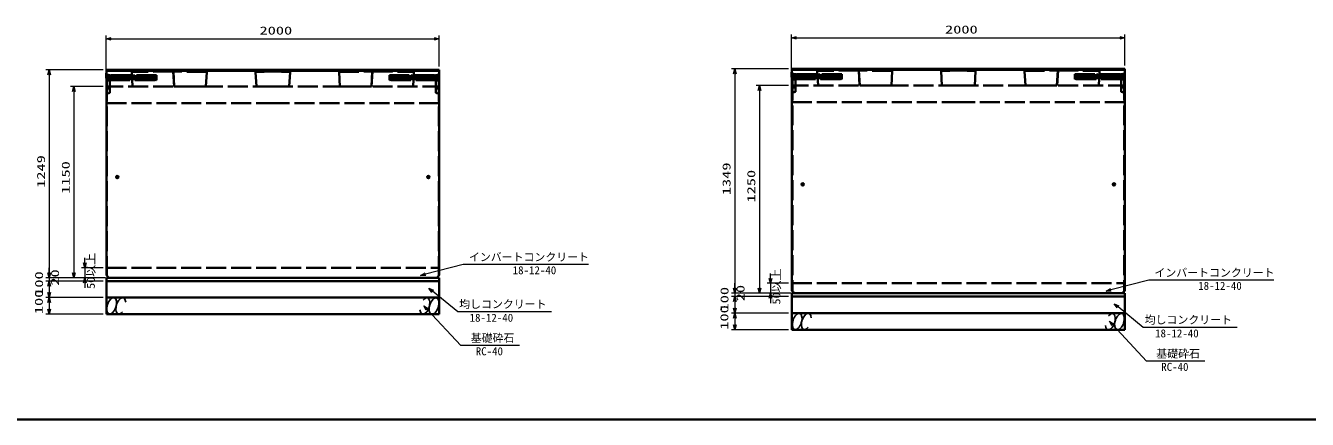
# Model space of a CAD drawing. Units: millimetres on the paper. Extents: x 15 to 1218, y 8 to 859.
# Drawn here: x 448.1 to 833.2, y 14.9 to 133.3 of the extents above; entities that cross this region are included whole.
import ezdxf
from ezdxf.enums import TextEntityAlignment as Align

# ---------------------------------------------------------------- set-up
doc = ezdxf.new("R2010")
doc.units = ezdxf.units.MM
doc.linetypes.add('DASHED', pattern=[7.5, 6, -1.5])
for name, color, linetype, lineweight in [('D-STR-DIM（寸法）', 7, 'Continuous', 13), ('D-STR-HTXT(均しCON-旗)', 7, 'Continuous', 13), ('D-STR-HTXT(基礎砕石-旗)', 7, 'Continuous', 13), ('D-STR-STRF(グリ)', 7, 'Continuous', 25), ('D-STR（構造物）', 1, 'Continuous', 35)]:
    doc.layers.add(name, color=color, linetype=linetype, lineweight=lineweight)
doc.styles.add('ＭＳ ゴシック', font='')
doc.styles.get('ＭＳ ゴシック').set_extended_font_data('MS Gothic')

# ---------------------------------------------------------------- blocks, each defined once
blk = doc.blocks.new('_Open30')
at = {"color": 7, "linetype": 'Continuous', "lineweight": 13}
for p, q in [((-1, 0.2679), (0, 0)), ((0, 0), (-1, -0.2679)), ((0, 0), (-1, 0))]:
    blk.add_line(p, q, dxfattribs=at)

msp = doc.modelspace()

# ---------------------------------------------------------------- linework, layer by layer
at = {"layer": 'D-STR-DIM（寸法）'}
for p, q in [((472.28, 119.951), (472.28, 130.331)), ((473.78, 129.331), (570.88, 129.331)), ((572.38, 120.956), (572.38, 130.331)), ((678.261, 120.257), (678.261, 130.636)), ((679.761, 129.636), (776.861, 129.636)), ((778.361, 121.262), (778.361, 130.636)), ((471.38, 119.956), (454.172, 119.956)), ((677.361, 120.262), (660.153, 120.262)), ((455.172, 118.456), (455.172, 59.001)), ((661.153, 118.762), (661.153, 54.306)), ((471.38, 115.001), (461.6, 115.001)), ((462.6, 113.501), (462.6, 59.001)), ((677.361, 115.306), (667.581, 115.306)), ((668.581, 113.806), (668.581, 54.306)), ((465.931, 62.001), (465.931, 63.501)), ((455.172, 59.001), (455.172, 60.501)), ((471.37, 60.501), (464.931, 60.501)), ((465.931, 60.501), (465.931, 57.501)), ((671.912, 57.306), (671.912, 58.806)), ((471.37, 57.501), (454.172, 57.501)), ((471.37, 57.501), (454.172, 57.501)), ((471.37, 56.501), (454.172, 56.501)), ((471.37, 56.501), (454.172, 56.501)), ((455.172, 57.501), (455.172, 56.501)), ((455.172, 55.001), (455.172, 53.501)), ((455.172, 55.001), (455.172, 53.001)), ((472.13, 57.501), (461.6, 57.501)), ((470.37, 57.501), (464.931, 57.501)), ((465.931, 56.001), (465.931, 54.501)), ((661.153, 54.306), (661.153, 55.806)), ((677.351, 55.806), (670.912, 55.806)), ((671.912, 55.806), (671.912, 52.806)), ((471.37, 51.501), (454.172, 51.501)), ((471.37, 51.501), (454.172, 51.501)), ((677.351, 52.806), (660.153, 52.806)), ((677.351, 52.806), (660.153, 52.806)), ((677.351, 51.806), (660.153, 51.806)), ((677.351, 51.806), (660.153, 51.806)), ((661.153, 52.806), (661.153, 51.806)), ((661.153, 50.306), (661.153, 48.806)), ((661.153, 50.306), (661.153, 48.306)), ((678.111, 52.806), (667.581, 52.806)), ((676.351, 52.806), (670.912, 52.806)), ((671.912, 51.306), (671.912, 49.806)), ((471.37, 46.501), (454.172, 46.501)), ((455.172, 50.001), (455.172, 48.001)), ((677.351, 46.806), (660.153, 46.806)), ((677.351, 46.806), (660.153, 46.806)), ((661.153, 45.306), (661.153, 43.306)), ((677.351, 41.806), (660.153, 41.806))]:
    msp.add_line(p, q, dxfattribs=at)
at = {"layer": 'D-STR-HTXT(均しCON-旗)'}
for points in [[(617.203, 61.472), (579.57, 61.424), (568.207, 58.56)], [(823.184, 56.778), (785.551, 56.73), (774.188, 53.866)], [(606.127, 47.191), (577.919, 47.191), (570.36, 53.404)], [(812.107, 42.496), (783.9, 42.496), (776.341, 48.71)]]:
    msp.add_lwpolyline(points, dxfattribs=at)
at = {"layer": 'D-STR-HTXT(基礎砕石-旗)'}
for points in [[(596.442, 37.111), (578.871, 37.111), (568.78, 47.977)], [(802.422, 32.417), (784.851, 32.417), (774.761, 43.283)]]:
    msp.add_lwpolyline(points, dxfattribs=at)
at = {"layer": 'D-STR-STRF(グリ)'}
for centre, major_axis in [((473.945, 49.024), (0.79, 2.421)), ((570.794, 48.977), (-0.79, -2.421)), ((679.926, 44.33), (0.79, 2.421)), ((776.775, 44.283), (-0.79, -2.421))]:
    msp.add_ellipse(centre, major_axis=major_axis, ratio=0.5139, dxfattribs=at)
for centre, start_param, end_param in [((476.686, 49.024), 5.3575563, 10.3750652), ((568.054, 48.977), 2.2159636, 7.2334726), ((682.667, 44.33), 5.3575563, 10.3750652), ((774.035, 44.283), 2.2159636, 7.2334726)]:
    msp.add_ellipse(centre, major_axis=(0.79, 2.421), ratio=0.5139, start_param=start_param, end_param=end_param, dxfattribs=at)
at = {"layer": 'D-STR（構造物）'}
for p, q in [((472.38, 119.956), (522.38, 119.956)), ((472.38, 58.251), (472.38, 119.956)), ((472.38, 119.706), (522.38, 119.706)), ((572.38, 119.956), (522.38, 119.956)), ((572.38, 119.706), (522.38, 119.706)), ((572.38, 58.251), (572.38, 119.956)), ((678.361, 120.262), (728.361, 120.262)), ((678.361, 53.556), (678.361, 120.262)), ((678.361, 120.012), (728.361, 120.012)), ((778.361, 120.262), (728.361, 120.262)), ((778.361, 120.012), (728.361, 120.012)), ((778.361, 53.556), (778.361, 120.262)), ((472.28, 118.951), (472.38, 119.051)), ((472.28, 117.451), (472.28, 118.951)), ((472.38, 117.351), (472.28, 117.451)), ((678.261, 119.257), (678.361, 119.357)), ((678.261, 117.757), (678.261, 119.257)), ((678.361, 117.657), (678.261, 117.757)), ((492.755, 115.001), (502.255, 115.001)), ((552.005, 115.001), (542.505, 115.001)), ((698.736, 115.306), (708.236, 115.306)), ((757.986, 115.306), (748.486, 115.306)), ((475.18, 87.751), (476.08, 87.751)), ((475.63, 88.201), (475.63, 87.301)), ((569.58, 87.751), (568.68, 87.751)), ((569.13, 88.201), (569.13, 87.301)), ((681.161, 85.556), (682.061, 85.556)), ((681.611, 86.006), (681.611, 85.106)), ((775.561, 85.556), (774.661, 85.556)), ((775.111, 86.006), (775.111, 85.106)), ((473.13, 57.501), (472.38, 58.251)), ((571.63, 57.501), (572.38, 58.251)), ((572.37, 57.501), (472.37, 57.501)), ((472.37, 57.501), (472.37, 56.501)), ((472.37, 56.501), (572.37, 56.501)), ((472.37, 56.501), (572.37, 56.501)), ((472.37, 56.501), (472.37, 51.501)), ((473.13, 57.501), (571.63, 57.501)), ((572.37, 57.501), (572.37, 56.501)), ((572.37, 56.501), (572.37, 51.501)), ((472.37, 51.501), (572.37, 51.501)), ((472.37, 51.501), (472.37, 46.501)), ((472.37, 51.501), (572.37, 51.501)), ((572.37, 51.501), (572.37, 46.501)), ((778.351, 52.806), (678.351, 52.806)), ((678.351, 52.806), (678.351, 51.806)), ((678.351, 51.806), (778.351, 51.806)), ((678.351, 51.806), (778.351, 51.806)), ((678.351, 51.806), (678.351, 46.806)), ((679.111, 52.806), (678.361, 53.556)), ((679.111, 52.806), (777.611, 52.806)), ((777.611, 52.806), (778.361, 53.556)), ((778.351, 52.806), (778.351, 51.806)), ((778.351, 51.806), (778.351, 46.806)), ((472.37, 46.501), (572.37, 46.501)), ((678.351, 46.806), (778.351, 46.806)), ((678.351, 46.806), (678.351, 41.806)), ((678.351, 46.806), (778.351, 46.806)), ((778.351, 46.806), (778.351, 41.806)), ((678.351, 41.806), (778.351, 41.806))]:
    msp.add_line(p, q, dxfattribs=at)
at = {"layer": 'D-STR（構造物）', "linetype": 'DASHED'}
for p, q in [((492.43, 119.502), (479.98, 119.247)), ((492.43, 119.502), (492.695, 115.003)), ((492.505, 119.502), (492.755, 115.001)), ((502.505, 119.251), (492.505, 119.502)), ((522.38, 119.502), (517.205, 119.251)), ((522.38, 119.502), (527.555, 119.251)), ((542.255, 119.251), (552.255, 119.502)), ((552.255, 119.502), (552.005, 115.001)), ((552.33, 119.502), (552.065, 115.003)), ((552.33, 119.502), (564.78, 119.247)), ((698.411, 119.807), (685.961, 119.553)), ((685.961, 119.553), (686.197, 115.306)), ((698.411, 119.807), (698.676, 115.308)), ((698.486, 119.807), (698.736, 115.306)), ((708.486, 119.557), (698.486, 119.807)), ((708.236, 115.306), (708.486, 119.557)), ((728.361, 119.807), (723.186, 119.557)), ((723.186, 119.557), (723.436, 115.306)), ((728.361, 119.807), (733.536, 119.557)), ((733.536, 119.557), (733.286, 115.306)), ((748.236, 119.557), (758.236, 119.807)), ((748.486, 115.306), (748.236, 119.557)), ((758.236, 119.807), (757.986, 115.306)), ((758.311, 119.807), (758.046, 115.308)), ((758.311, 119.807), (770.761, 119.553)), ((770.761, 119.553), (770.525, 115.306)), ((472.379, 118.106), (473.058, 118.446)), ((474.879, 118.356), (472.379, 117.106)), ((475.879, 118.356), (472.379, 116.606)), ((472.379, 118.356), (475.379, 116.856)), ((472.379, 117.606), (473.879, 118.356)), ((472.379, 117.856), (474.379, 116.856)), ((473.379, 116.856), (472.379, 117.356)), ((473.43, 118.356), (472.38, 118.609)), ((472.38, 116.529), (473.43, 116.856)), ((472.54, 116.501), (472.54, 58.091)), ((473.332, 118.38), (476.379, 116.856)), ((473.429, 116.856), (487.38, 116.856)), ((487.38, 118.356), (473.43, 118.356)), ((473.43, 113.042), (473.43, 116.856)), ((476.879, 118.356), (473.879, 116.856)), ((474.379, 118.356), (477.379, 116.856)), ((474.879, 116.856), (477.879, 118.356)), ((478.379, 116.856), (475.379, 118.356)), ((475.879, 116.856), (478.879, 118.356)), ((479.379, 116.856), (476.379, 118.356)), ((476.879, 116.856), (479.879, 118.356)), ((480.379, 116.856), (477.379, 118.356)), ((480.879, 118.356), (477.879, 116.856)), ((478.379, 118.356), (481.379, 116.856)), ((481.879, 118.356), (478.879, 116.856)), ((479.379, 118.356), (482.379, 116.856)), ((482.879, 118.356), (479.879, 116.856)), ((479.98, 119.247), (480.216, 115.001)), ((480.379, 118.356), (483.379, 116.856)), ((480.879, 116.856), (483.879, 118.356)), ((484.379, 116.856), (481.379, 118.356)), ((481.879, 116.856), (484.879, 118.356)), ((485.379, 116.856), (482.379, 118.356)), ((482.879, 116.856), (485.879, 118.356)), ((486.379, 116.856), (483.379, 118.356)), ((483.879, 116.856), (486.879, 118.356)), ((484.379, 118.356), (487.38, 116.856)), ((487.38, 118.107), (484.879, 116.856)), ((485.379, 118.356), (487.38, 117.356)), ((487.38, 117.607), (485.879, 116.856)), ((486.379, 118.356), (487.38, 117.856)), ((487.38, 117.107), (486.879, 116.856)), ((487.38, 116.856), (487.38, 118.356)), ((502.255, 115.001), (502.505, 119.251)), ((517.205, 119.251), (517.455, 115.001)), ((527.555, 119.251), (527.305, 115.001)), ((542.505, 115.001), (542.255, 119.251)), ((558.381, 118.356), (557.38, 117.856)), ((559.381, 118.356), (557.38, 117.356)), ((557.38, 118.356), (571.33, 118.356)), ((557.38, 116.856), (557.38, 118.356)), ((560.381, 118.356), (557.38, 116.856)), ((557.38, 118.107), (559.881, 116.856)), ((557.38, 117.607), (558.881, 116.856)), ((557.38, 117.107), (557.881, 116.856)), ((571.331, 116.856), (557.38, 116.856)), ((560.881, 116.856), (557.881, 118.356)), ((558.381, 116.856), (561.381, 118.356)), ((561.881, 116.856), (558.881, 118.356)), ((559.381, 116.856), (562.381, 118.356)), ((562.881, 116.856), (559.881, 118.356)), ((560.381, 116.856), (563.381, 118.356)), ((563.881, 116.856), (560.881, 118.356)), ((564.381, 118.356), (561.381, 116.856)), ((561.881, 118.356), (564.881, 116.856)), ((565.381, 118.356), (562.381, 116.856)), ((562.881, 118.356), (565.881, 116.856)), ((566.381, 118.356), (563.381, 116.856)), ((563.881, 118.356), (566.881, 116.856)), ((564.381, 116.856), (567.381, 118.356)), ((564.78, 119.247), (564.544, 115.001)), ((567.881, 116.856), (564.881, 118.356)), ((565.381, 116.856), (568.381, 118.356)), ((568.881, 116.856), (565.881, 118.356)), ((566.381, 116.856), (569.381, 118.356)), ((569.881, 116.856), (566.881, 118.356)), ((570.381, 118.356), (567.381, 116.856)), ((567.881, 118.356), (570.881, 116.856)), ((571.429, 118.38), (568.381, 116.856)), ((568.881, 118.356), (572.381, 116.606)), ((572.381, 118.356), (569.381, 116.856)), ((569.881, 118.356), (572.381, 117.106)), ((572.381, 117.856), (570.381, 116.856)), ((572.381, 117.606), (570.881, 118.356)), ((571.33, 118.356), (572.38, 118.609)), ((571.33, 113.042), (571.33, 116.856)), ((572.38, 116.529), (571.33, 116.856)), ((571.381, 116.856), (572.381, 117.356)), ((572.381, 118.106), (571.702, 118.446)), ((572.22, 116.501), (572.22, 58.091)), ((678.36, 118.412), (679.039, 118.751)), ((680.86, 118.662), (678.36, 117.412)), ((681.86, 118.662), (678.36, 116.912)), ((678.36, 118.662), (681.36, 117.162)), ((678.36, 117.912), (679.86, 118.662)), ((678.36, 118.162), (680.36, 117.162)), ((679.36, 117.162), (678.36, 117.662)), ((679.411, 118.662), (678.361, 118.915)), ((678.361, 116.835), (679.411, 117.162)), ((678.521, 116.806), (678.521, 53.396)), ((679.313, 118.686), (682.36, 117.162)), ((679.41, 117.162), (693.361, 117.162)), ((693.361, 118.662), (679.411, 118.662)), ((679.411, 113.347), (679.411, 117.162)), ((682.86, 118.662), (679.86, 117.162)), ((680.36, 118.662), (683.36, 117.162)), ((680.86, 117.162), (683.86, 118.662)), ((684.36, 117.162), (681.36, 118.662)), ((681.86, 117.162), (684.86, 118.662)), ((685.36, 117.162), (682.36, 118.662)), ((682.86, 117.162), (685.86, 118.662)), ((686.36, 117.162), (683.36, 118.662)), ((686.86, 118.662), (683.86, 117.162)), ((684.36, 118.662), (687.36, 117.162)), ((687.86, 118.662), (684.86, 117.162)), ((685.36, 118.662), (688.36, 117.162)), ((688.86, 118.662), (685.86, 117.162)), ((686.36, 118.662), (689.36, 117.162)), ((686.86, 117.162), (689.86, 118.662)), ((690.36, 117.162), (687.36, 118.662)), ((687.86, 117.162), (690.86, 118.662)), ((691.36, 117.162), (688.36, 118.662)), ((688.86, 117.162), (691.86, 118.662)), ((692.36, 117.162), (689.36, 118.662)), ((689.86, 117.162), (692.86, 118.662)), ((690.36, 118.662), (693.361, 117.161)), ((693.361, 118.412), (690.86, 117.162)), ((691.36, 118.662), (693.361, 117.661)), ((693.361, 117.912), (691.86, 117.162)), ((692.36, 118.662), (693.361, 118.161)), ((693.361, 117.412), (692.86, 117.162)), ((693.361, 117.162), (693.361, 118.662)), ((764.362, 118.662), (763.361, 118.161)), ((765.362, 118.662), (763.361, 117.661)), ((763.361, 118.662), (777.311, 118.662)), ((763.361, 117.162), (763.361, 118.662)), ((766.362, 118.662), (763.361, 117.161)), ((763.361, 118.412), (765.862, 117.162)), ((763.361, 117.912), (764.862, 117.162)), ((763.361, 117.412), (763.862, 117.162)), ((777.312, 117.162), (763.361, 117.162)), ((766.862, 117.162), (763.862, 118.662)), ((764.362, 117.162), (767.362, 118.662)), ((767.862, 117.162), (764.862, 118.662)), ((765.362, 117.162), (768.362, 118.662)), ((768.862, 117.162), (765.862, 118.662)), ((766.362, 117.162), (769.362, 118.662)), ((769.862, 117.162), (766.862, 118.662)), ((770.362, 118.662), (767.362, 117.162)), ((767.862, 118.662), (770.862, 117.162)), ((771.362, 118.662), (768.362, 117.162)), ((768.862, 118.662), (771.862, 117.162)), ((772.362, 118.662), (769.362, 117.162)), ((769.862, 118.662), (772.862, 117.162)), ((770.362, 117.162), (773.362, 118.662)), ((773.862, 117.162), (770.862, 118.662)), ((771.362, 117.162), (774.362, 118.662)), ((774.862, 117.162), (771.862, 118.662)), ((772.362, 117.162), (775.362, 118.662)), ((775.862, 117.162), (772.862, 118.662)), ((776.362, 118.662), (773.362, 117.162)), ((773.862, 118.662), (776.862, 117.162)), ((777.41, 118.686), (774.362, 117.162)), ((774.862, 118.662), (778.362, 116.912)), ((778.362, 118.662), (775.362, 117.162)), ((775.862, 118.662), (778.362, 117.412)), ((778.362, 118.162), (776.362, 117.162)), ((778.362, 117.912), (776.862, 118.662)), ((777.311, 118.662), (778.361, 118.915)), ((777.311, 113.347), (777.311, 117.162)), ((778.361, 116.835), (777.311, 117.162)), ((777.362, 117.162), (778.362, 117.662)), ((778.362, 118.412), (777.683, 118.751)), ((778.201, 116.806), (778.201, 53.396)), ((522.38, 115.001), (472.38, 115.001)), ((473.43, 114.238), (472.38, 114.507)), ((472.38, 112.773), (473.43, 113.042)), ((517.455, 115.001), (522.38, 115.001)), ((522.38, 115.001), (572.38, 115.001)), ((527.305, 115.001), (522.38, 115.001)), ((571.33, 114.238), (572.38, 114.507)), ((572.38, 112.773), (571.33, 113.042)), ((728.361, 115.306), (678.361, 115.306)), ((679.411, 114.544), (678.361, 114.813)), ((678.361, 113.078), (679.411, 113.347)), ((723.436, 115.306), (728.361, 115.306)), ((728.361, 115.306), (778.361, 115.306)), ((733.286, 115.306), (728.361, 115.306)), ((777.311, 114.544), (778.361, 114.813)), ((778.361, 113.078), (777.311, 113.347)), ((472.38, 110.001), (522.38, 110.001)), ((572.38, 110.001), (522.38, 110.001)), ((678.361, 110.306), (728.361, 110.306)), ((778.361, 110.306), (728.361, 110.306)), ((472.37, 60.501), (572.17, 60.501)), ((678.351, 55.806), (778.151, 55.806))]:
    msp.add_line(p, q, dxfattribs=at)
at = {"layer": 'D-STR（構造物）', "color": 2}
msp.add_line((15.017, 14.909), (1218.361, 14.909), dxfattribs=at)
at = {"layer": 'D-STR（構造物）'}
for centre, radius in [((475.63, 87.751), 0.35), ((475.63, 87.751), 0.3), ((569.13, 87.751), 0.35), ((569.13, 87.751), 0.3), ((681.611, 85.556), 0.35), ((681.611, 85.556), 0.3), ((775.111, 85.556), 0.35), ((775.111, 85.556), 0.3)]:
    msp.add_circle(centre, radius, dxfattribs=at)

# ---------------------------------------------------------------- block references
at = {"layer": 'D-STR-DIM（寸法）', "xscale": 1.5, "yscale": 1.5}
for p, rotation in [((472.28, 129.331), 180), ((678.261, 129.636), 180), ((455.172, 119.956), 90), ((661.153, 120.262), 90), ((462.6, 115.001), 90), ((668.581, 115.306), 90), ((465.931, 60.501), 270), ((455.172, 57.501), 270), ((455.172, 57.501), 270), ((462.6, 57.501), 270), ((455.172, 56.501), 90), ((455.172, 56.501), 90), ((465.931, 57.501), 90), ((661.153, 52.806), 270), ((661.153, 52.806), 270), ((668.581, 52.806), 270), ((671.912, 55.806), 270), ((455.172, 51.501), 270), ((455.172, 51.501), 90), ((661.153, 51.806), 90), ((661.153, 51.806), 90), ((671.912, 52.806), 90), ((455.172, 46.501), 270), ((661.153, 46.806), 270), ((661.153, 46.806), 90), ((661.153, 41.806), 270)]:
    msp.add_blockref('_Open30', p, dxfattribs=dict(at, rotation=rotation))
for p in [(572.38, 129.331), (778.361, 129.636)]:
    msp.add_blockref('_Open30', p, dxfattribs=at)
at = {"layer": 'D-STR-HTXT(均しCON-旗)', "xscale": 1.5, "yscale": 1.5}
for p, rotation in [((566.752, 58.193), 194.1476), ((569.201, 54.357), 140.57786), ((772.733, 53.499), 194.1476), ((775.182, 49.663), 140.57786)]:
    msp.add_blockref('_Open30', p, dxfattribs=dict(at, rotation=rotation))
at = {"layer": 'D-STR-HTXT(基礎砕石-旗)', "xscale": 1.5, "yscale": 1.5, "rotation": 132.88015}
for p in [(567.759, 49.077), (773.74, 44.382)]:
    msp.add_blockref('_Open30', p, dxfattribs=at)

# ---------------------------------------------------------------- texts
at = {"layer": 'D-STR-DIM（寸法）', "style": 'ＭＳ ゴシック', "width": 1.5}
for p in [(518.372, 129.868), (724.353, 130.174)]:
    msp.add_text('2000', height=2.405, dxfattribs=at).set_placement(p, align=Align.BOTTOM_LEFT)
at = {"layer": 'D-STR-DIM（寸法）', "style": 'ＭＳ ゴシック'}
for s, width, p in [('1249', 1.5, (454.635, 84.516)), ('1150', 1.5, (462.062, 82.709)), ('1349', 1.5, (660.616, 82.321)), ('1250', 1.5, (668.043, 80.098)), ('50以上', 1.1, (469.606, 54.145)), ('100', 1.5, (454.026, 52.054)), ('20', 1.5, (458.844, 55.113)), ('50以上', 1.1, (675.587, 49.45)), ('100', 1.5, (660.007, 47.36)), ('20', 1.5, (664.825, 50.418)), ('100', 1.5, (453.973, 46.551)), ('100', 1.5, (659.954, 41.857))]:
    msp.add_text(s, height=2.405, rotation=90, dxfattribs=dict(at, width=width)).set_placement(p, align=Align.BOTTOM_LEFT)
at = {"layer": 'D-STR-HTXT(均しCON-旗)', "style": 'ＭＳ ゴシック'}
for s, p in [('インバートコンクリート', (581.3, 61.768)), ('18-12-40', (594.442, 57.821)), ('インバートコンクリート', (787.281, 57.074)), ('18-12-40', (800.423, 53.127)), ('均しコンクリート', (578.366, 47.601)), ('18-12-40', (581.5, 43.54)), ('均しコンクリート', (784.347, 42.907)), ('18-12-40', (787.481, 38.845))]:
    msp.add_text(s, height=2.405, dxfattribs=at).set_placement(p, align=Align.BOTTOM_LEFT)
at = {"layer": 'D-STR-HTXT(基礎砕石-旗)', "style": 'ＭＳ ゴシック'}
for s, p in [('基礎砕石', (581.854, 37.446)), ('RC-40', (583.342, 33.46)), ('基礎砕石', (787.835, 32.751)), ('RC-40', (789.323, 28.766))]:
    msp.add_text(s, height=2.405, dxfattribs=at).set_placement(p, align=Align.BOTTOM_LEFT)

doc.saveas('drawing.dxf')
